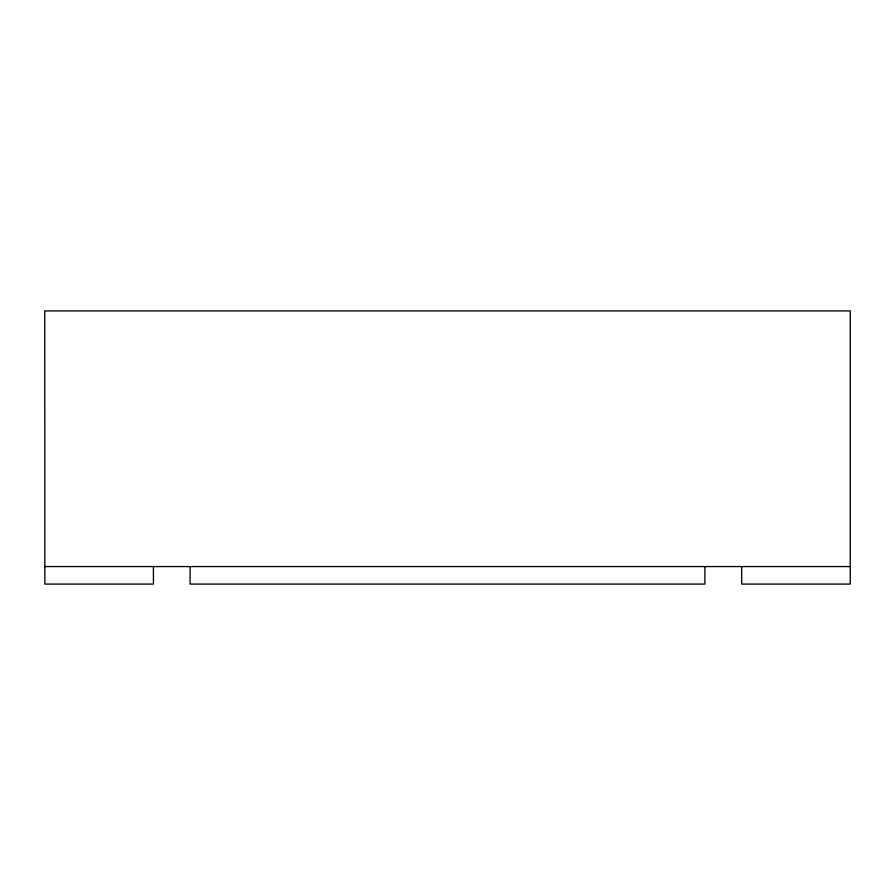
<?xml version="1.0" encoding="UTF-8"?>
<svg xmlns="http://www.w3.org/2000/svg" width="895" height="895" viewBox="0 0 895 895"><rect width="100%" height="100%" fill="white"/><g stroke="black" fill="none" stroke-linecap="round" stroke-linejoin="round"><path stroke-width="1.34" d="M44.75 566.569L850.25 566.569M741.687 566.569L741.687 584.088L850.25 584.088L850.25 310.912L44.75 310.912L44.862 584.088L153.425 584.088L153.425 566.569M704.913 566.569L704.913 584.088L190.087 584.088L190.087 566.569"/></g></svg>
